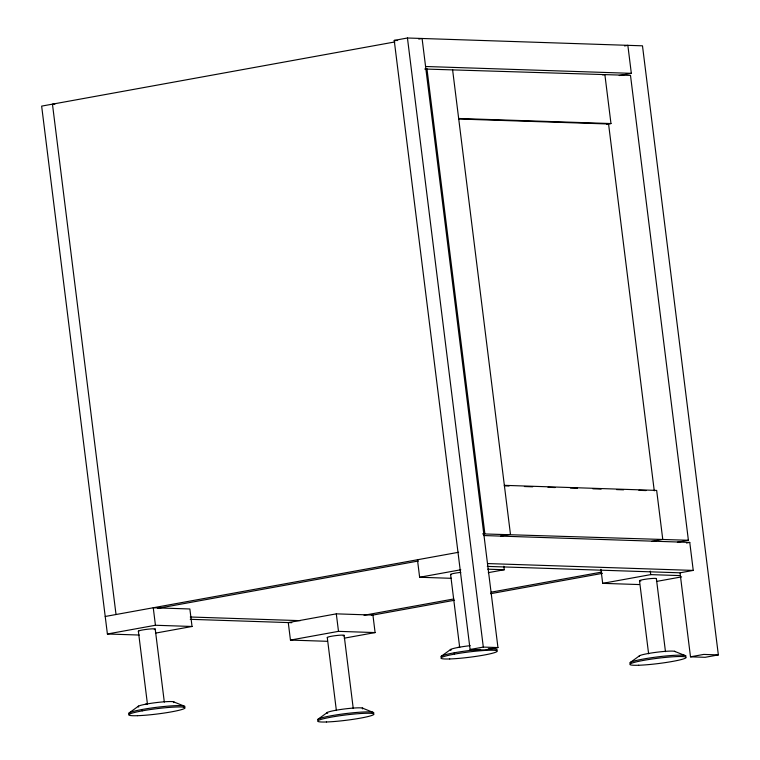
<?xml version="1.0" encoding="UTF-8"?>
<svg xmlns="http://www.w3.org/2000/svg" width="760" height="760" viewBox="0 0 760 760"><rect width="100%" height="100%" fill="white"/><g stroke="black" fill="none" stroke-linecap="round" stroke-linejoin="round"><path stroke-width="1.14" d="M129.399 712.737L138.548 706.097M318.316 719.026L327.455 712.386M441.636 656.003L450.784 649.372M630.553 662.292L639.692 655.652M418.788 39.083L422.085 38.484L497.952 647.567L484.747 649.971L470.098 649.486L394.231 40.404L407.445 38L642.485 45.818L718.352 654.911L705.137 657.305L690.498 656.82L680.077 573.173M394.934 41.923L41.648 106.115L107.397 633.992L139.289 635.047M424.735 69.027L630.496 75.401L688.399 540.265L677.388 542.269M624.539 45.932L627.845 45.334L631.332 73.34L619.219 75.544M602.661 74.945L604.865 74.546L610.973 123.557L606.565 124.355M482.638 533.89L688.399 540.265M500.555 536.142L510.464 534.346L452.561 69.483M105.222 616.483L458.631 552.273M157.567 608.389L418.494 560.984M107.397 633.992L155.439 625.261L192.042 626.477L189.867 608.978L153.254 607.762L155.439 625.261M417.459 559.75L419.634 577.258L460.807 569.772M651.757 541.414L662.767 539.41L656.659 490.409L504.364 485.336M155.448 633.128L192.042 626.477M488.272 572.66L504.279 569.744L503.842 566.247M686.451 543.001L689.757 542.403L693.244 570.408L680.029 572.812L487.283 566.39M344.223 638.181L375.098 632.577L372.923 615.068L336.309 613.852L288.277 622.582L290.453 640.082L327.066 641.297M364.049 615.267L453.748 598.966M491.017 592.192L601.683 572.09M371.801 615.277L454.508 600.248M490.618 593.683L602.452 573.363M290.453 640.082L338.494 631.351L375.098 632.577M600.942 569.344L602.689 583.347L650.731 574.617L680.247 575.605M656.459 581.447L681.615 576.878M470.098 649.486L483.312 647.083L497.952 647.567M690.498 656.82L703.703 654.417L718.352 654.911M457.691 647.501L458.907 647.301M145.454 704.235L146.67 704.035M394.231 40.404L397.613 40.508M425.572 66.49L631.332 73.34M54.815 104.234L52.459 104.158L116.023 614.526M458.669 118.484L610.973 123.557M458.631 119.006L608.57 123.994L654.265 490.846M504.317 485.849L509.038 486.01M524.39 486.523L532.656 486.799M548.008 487.303L555.085 487.54M570.437 488.053L577.524 488.291M592.866 488.803L601.131 489.079M616.483 489.582L623.561 489.82M638.913 490.333L646 490.57M483.997 535.553L689.757 542.403M487.492 563.559L693.244 570.408M487.749 569.192L504.279 569.744M419.634 577.258L451.526 578.322M602.689 583.347L639.303 584.563M190.256 616.996L300.267 620.654M190.247 619.314L291.821 622.697M640.841 581.001L639.901 580.934A8.502 0.798 -7.1 0 1 644.347 579.405A8.502 0.798 -7.1 0 1 655.044 578.379L655.984 578.455A8.502 0.798 -7.1 0 1 656.193 578.844M674.452 651.282L684.883 655.462M362.216 708.016L372.647 712.196M173.309 701.727L183.73 705.907M656.374 578.616L665.466 651.643M650.294 571.121L650.731 574.617M639.511 580.773L648.612 653.799M426.94 68.628L484.842 533.491M407.445 38L483.312 647.083M450.604 574.484L459.695 647.52M454.328 652.774L454.499 654.132M344.137 635.341L353.229 708.377M336.309 613.852L338.494 631.351M327.275 637.507L336.376 710.533M155.22 629.061L164.321 702.088M138.368 631.218L147.459 704.244M142.091 709.507L142.262 710.856M629.764 663.091A28.348 2.669 -7.1 0 1 657.219 656.944A28.348 2.669 -7.1 0 1 686.014 656.013M639.188 656.165A18.136 1.71 -7.1 0 1 656.754 652.232A18.136 1.71 -7.1 0 1 675.184 651.643M450.993 574.645A8.502 0.798 -7.1 0 1 460.816 572.394M440.857 656.801A28.348 2.669 -7.1 0 1 480.253 649.41M488.385 648.926A28.348 2.669 -7.1 0 1 496.318 650.522M451.003 650.227A18.136 1.71 -7.1 0 1 470.193 645.667M343.206 635.864A8.502 0.798 -7.1 0 0 343.748 635.189L342.808 635.113A8.502 0.798 -7.1 0 0 332.11 636.139A8.502 0.798 -7.1 0 0 327.665 637.659M327.683 713.25A18.136 1.71 -7.1 0 1 344.517 708.966A18.136 1.71 -7.1 0 1 362.444 708.88M317.528 719.825A28.348 2.669 -7.1 0 1 348.659 713.241A28.348 2.669 -7.1 0 1 372.989 713.545M154.299 629.584A8.502 0.798 -7.1 0 0 154.831 628.9L153.891 628.824A8.502 0.798 -7.1 0 0 143.193 629.85A8.502 0.798 -7.1 0 0 138.757 631.38M129.751 714.086A28.348 2.669 -7.1 0 1 156.066 707.389A28.348 2.669 -7.1 0 1 184.082 707.256M138.766 706.961A18.136 1.71 -7.1 0 1 155.61 702.677A18.136 1.71 -7.1 0 1 173.527 702.591M638.647 665.247A28.348 2.669 -7.1 0 0 685.396 658.16A28.348 2.669 -7.1 0 0 650.132 659.3A28.348 2.669 -7.1 0 0 638.647 665.247M449.74 658.958A28.348 2.669 -7.1 0 0 496.479 651.871A28.348 2.669 -7.1 0 0 461.215 653.011A28.348 2.669 -7.1 0 0 449.74 658.958M326.41 721.981A28.348 2.669 -7.1 0 0 373.16 714.894A28.348 2.669 -7.1 0 0 337.896 716.034A28.348 2.669 -7.1 0 0 326.41 721.981M137.503 715.692A28.348 2.669 -7.1 0 0 184.243 708.605A28.348 2.669 -7.1 0 0 148.979 709.745A28.348 2.669 -7.1 0 0 137.503 715.692"/></g></svg>
